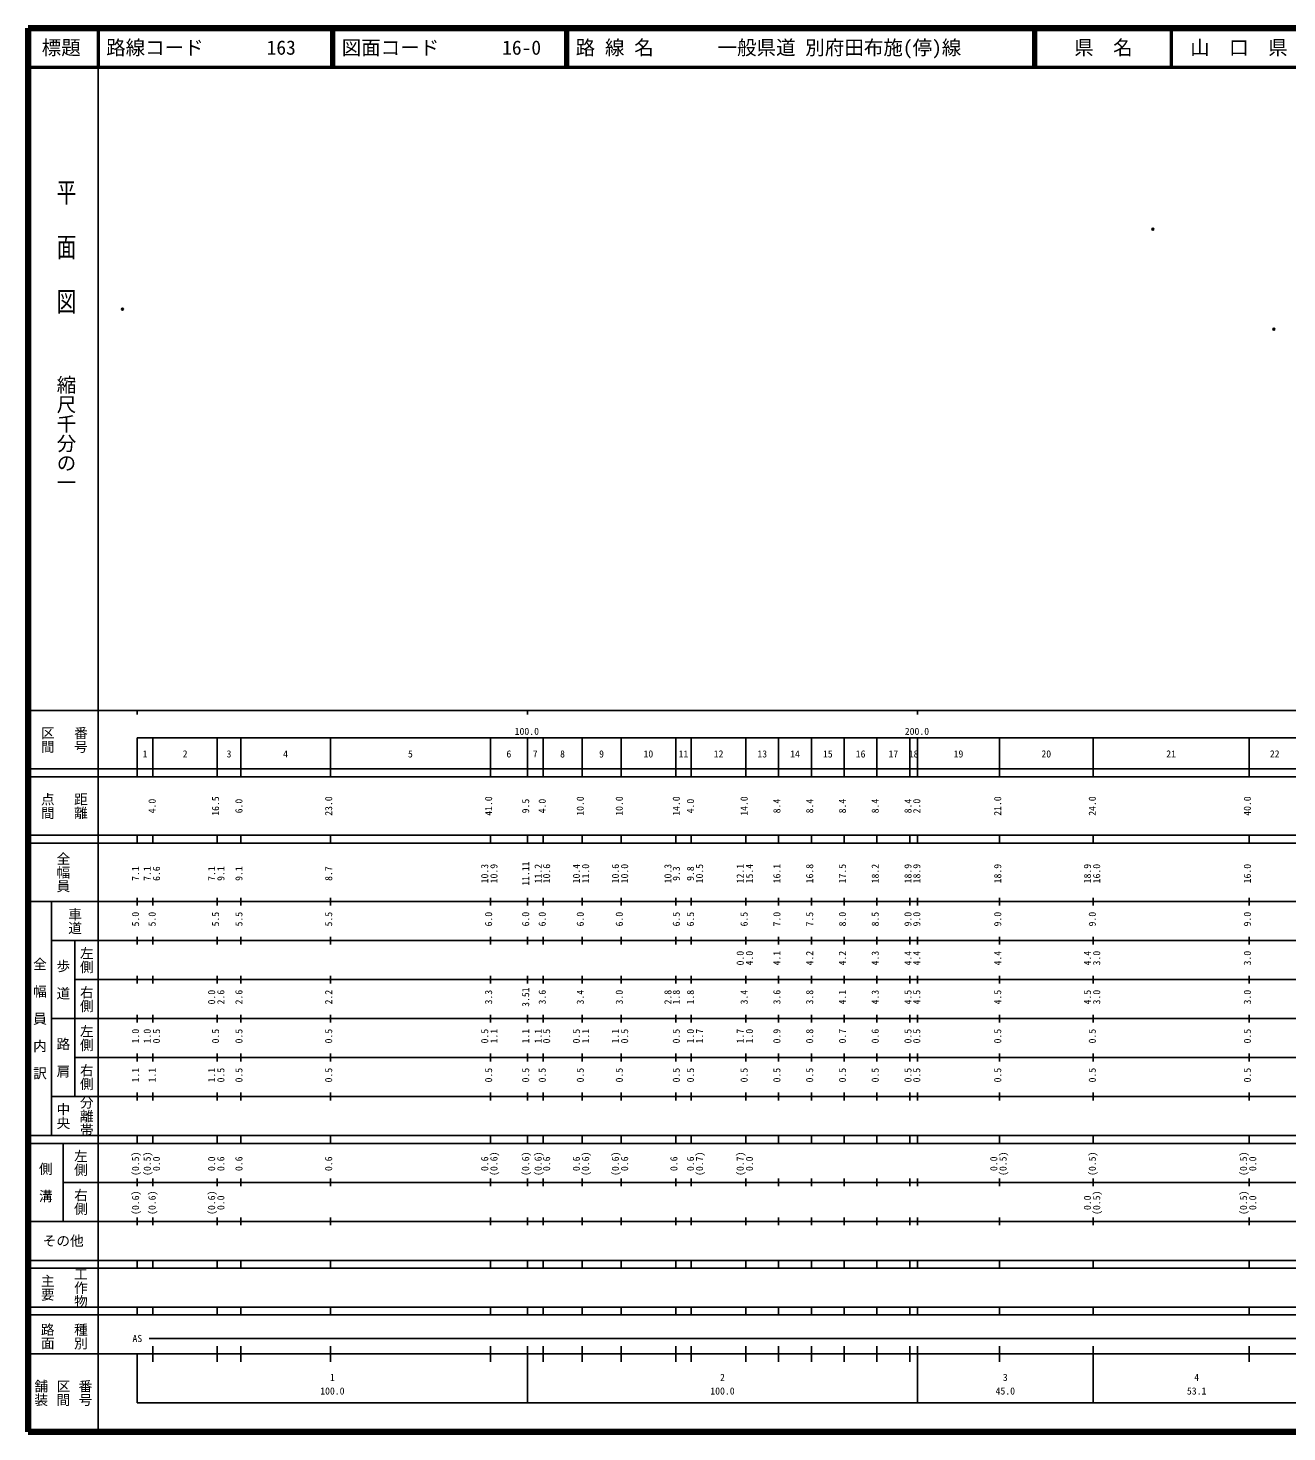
# Model space of a CAD drawing. Units: millimetres on the paper. Extents: x 40 to 680, y 20 to 380.
# Drawn here: x 40 to 362.7, y 20 to 380 of the extents above; entities that cross this region are included whole.
import ezdxf
from ezdxf.enums import TextEntityAlignment as Align

# ---------------------------------------------------------------- set-up
doc = ezdxf.new("R2010")
doc.units = ezdxf.units.MM
doc.header["$PDMODE"] = 32
doc.header["$PDSIZE"] = 0.5
doc.layers.add('M-OTRS', color=6, linetype='Continuous')
doc.layers.add('M-TTL-TXT', color=7, linetype='Continuous')
for name, color, linetype, lineweight in [('M-TTL', 2, 'Continuous', 140), ('M-TTL-BAND', 7, 'Continuous', 25), ('M-TTL-LINE', 7, 'Continuous', 50)]:
    doc.layers.add(name, color=color, linetype=linetype, lineweight=lineweight)
doc.styles.add('@ＭＳ ゴシック', font='')
doc.styles.add('ＭＳ ゴシック', font='')
doc.styles.get('@ＭＳ ゴシック').set_extended_font_data('@MS Gothic')
doc.styles.get('ＭＳ ゴシック').set_extended_font_data('MS Gothic')

msp = doc.modelspace()

# ---------------------------------------------------------------- linework, layer by layer
at = {"layer": 'M-OTRS'}
for p in [(328.327, 328.426), (64.18, 307.923), (359.34, 302.775)]:
    msp.add_point(p, dxfattribs=at)
at = {"layer": 'M-TTL'}
for p, q in [((40, 380), (40, 20)), ((680, 380), (40, 380)), ((40, 20), (680, 20))]:
    msp.add_line(p, q, dxfattribs=at)
at = {"layer": 'M-TTL-BAND'}
for p, q in [((58, 370), (58, 20)), ((40, 205), (579, 205)), ((68, 205), (68, 204)), ((168, 205), (168, 204)), ((268, 205), (268, 204)), ((68, 198), (579, 198)), ((68, 198), (68, 188)), ((72, 188), (72, 198)), ((88.5, 188), (88.5, 198)), ((94.5, 188), (94.5, 198)), ((117.5, 188), (117.5, 198)), ((158.5, 188), (158.5, 198)), ((168, 188), (168, 198)), ((172, 188), (172, 198)), ((182, 188), (182, 198)), ((192, 188), (192, 198)), ((206, 188), (206, 198)), ((210, 188), (210, 198)), ((224, 188), (224, 198)), ((232.4, 188), (232.4, 198)), ((240.8, 188), (240.8, 198)), ((249.2, 188), (249.2, 198)), ((257.6, 188), (257.6, 198)), ((266, 188), (266, 198)), ((268, 188), (268, 198)), ((289, 188), (289, 198)), ((313, 188), (313, 198)), ((353, 188), (353, 198)), ((40, 190), (579, 190)), ((40, 188), (579, 188)), ((40, 173), (579, 173)), ((68, 171), (68, 173)), ((72, 171), (72, 173)), ((88.5, 171), (88.5, 173)), ((94.5, 171), (94.5, 173)), ((117.5, 171), (117.5, 173)), ((158.5, 171), (158.5, 173)), ((168, 171), (168, 173)), ((172, 171), (172, 173)), ((182, 171), (182, 173)), ((192, 171), (192, 173)), ((206, 171), (206, 173)), ((210, 171), (210, 173)), ((224, 171), (224, 173)), ((232.4, 171), (232.4, 173)), ((240.8, 171), (240.8, 173)), ((249.2, 171), (249.2, 173)), ((257.6, 171), (257.6, 173)), ((266, 171), (266, 173)), ((268, 171), (268, 173)), ((289, 171), (289, 173)), ((313, 171), (313, 173)), ((353, 171), (353, 173)), ((40, 171), (579, 171)), ((40, 156), (579, 156)), ((46, 96), (46, 156)), ((68, 155), (68, 157)), ((72, 155), (72, 157)), ((88.5, 155), (88.5, 157)), ((94.5, 155), (94.5, 157)), ((117.5, 155), (117.5, 157)), ((158.5, 155), (158.5, 157)), ((168, 155), (168, 157)), ((172, 155), (172, 157)), ((182, 155), (182, 157)), ((192, 155), (192, 157)), ((206, 155), (206, 157)), ((210, 155), (210, 157)), ((224, 155), (224, 157)), ((232.4, 155), (232.4, 157)), ((240.8, 155), (240.8, 157)), ((249.2, 155), (249.2, 157)), ((257.6, 155), (257.6, 157)), ((266, 155), (266, 157)), ((268, 155), (268, 157)), ((289, 155), (289, 157)), ((313, 155), (313, 157)), ((353, 155), (353, 157)), ((46, 146), (579, 146)), ((52, 146), (52, 106)), ((68, 145), (68, 147)), ((72, 145), (72, 147)), ((88.5, 145), (88.5, 147)), ((94.5, 145), (94.5, 147)), ((117.5, 145), (117.5, 147)), ((158.5, 145), (158.5, 147)), ((168, 145), (168, 147)), ((172, 145), (172, 147)), ((182, 145), (182, 147)), ((192, 145), (192, 147)), ((206, 145), (206, 147)), ((210, 145), (210, 147)), ((224, 145), (224, 147)), ((232.4, 145), (232.4, 147)), ((240.8, 145), (240.8, 147)), ((249.2, 145), (249.2, 147)), ((257.6, 145), (257.6, 147)), ((266, 145), (266, 147)), ((268, 145), (268, 147)), ((289, 145), (289, 147)), ((313, 145), (313, 147)), ((353, 145), (353, 147)), ((68, 135), (68, 137)), ((72, 135), (72, 137)), ((88.5, 135), (88.5, 137)), ((94.5, 135), (94.5, 137)), ((117.5, 135), (117.5, 137)), ((158.5, 135), (158.5, 137)), ((168, 135), (168, 137)), ((172, 135), (172, 137)), ((182, 135), (182, 137)), ((192, 135), (192, 137)), ((206, 135), (206, 137)), ((210, 135), (210, 137)), ((224, 135), (224, 137)), ((232.4, 135), (232.4, 137)), ((240.8, 135), (240.8, 137)), ((249.2, 135), (249.2, 137)), ((257.6, 135), (257.6, 137)), ((266, 135), (266, 137)), ((268, 135), (268, 137)), ((289, 135), (289, 137)), ((313, 135), (313, 137)), ((353, 135), (353, 137)), ((52, 136), (579, 136)), ((46, 126), (579, 126)), ((68, 125), (68, 127)), ((72, 125), (72, 127)), ((88.5, 125), (88.5, 127)), ((94.5, 125), (94.5, 127)), ((117.5, 125), (117.5, 127)), ((158.5, 125), (158.5, 127)), ((168, 125), (168, 127)), ((172, 125), (172, 127)), ((182, 125), (182, 127)), ((192, 125), (192, 127)), ((206, 125), (206, 127)), ((210, 125), (210, 127)), ((224, 125), (224, 127)), ((232.4, 125), (232.4, 127)), ((240.8, 125), (240.8, 127)), ((249.2, 125), (249.2, 127)), ((257.6, 125), (257.6, 127)), ((266, 125), (266, 127)), ((268, 125), (268, 127)), ((289, 125), (289, 127)), ((313, 125), (313, 127)), ((353, 125), (353, 127)), ((52, 116), (579, 116)), ((68, 115), (68, 117)), ((72, 115), (72, 117)), ((88.5, 115), (88.5, 117)), ((94.5, 115), (94.5, 117)), ((117.5, 115), (117.5, 117)), ((158.5, 115), (158.5, 117)), ((168, 115), (168, 117)), ((172, 115), (172, 117)), ((182, 115), (182, 117)), ((192, 115), (192, 117)), ((206, 115), (206, 117)), ((210, 115), (210, 117)), ((224, 115), (224, 117)), ((232.4, 115), (232.4, 117)), ((240.8, 115), (240.8, 117)), ((249.2, 115), (249.2, 117)), ((257.6, 115), (257.6, 117)), ((266, 115), (266, 117)), ((268, 115), (268, 117)), ((289, 115), (289, 117)), ((313, 115), (313, 117)), ((353, 115), (353, 117)), ((46, 106), (579, 106)), ((68, 105), (68, 107)), ((72, 105), (72, 107)), ((88.5, 105), (88.5, 107)), ((94.5, 105), (94.5, 107)), ((117.5, 105), (117.5, 107)), ((158.5, 105), (158.5, 107)), ((168, 105), (168, 107)), ((172, 105), (172, 107)), ((182, 105), (182, 107)), ((192, 105), (192, 107)), ((206, 105), (206, 107)), ((210, 105), (210, 107)), ((224, 105), (224, 107)), ((232.4, 105), (232.4, 107)), ((240.8, 105), (240.8, 107)), ((249.2, 105), (249.2, 107)), ((257.6, 105), (257.6, 107)), ((266, 105), (266, 107)), ((268, 105), (268, 107)), ((289, 105), (289, 107)), ((313, 105), (313, 107)), ((353, 105), (353, 107)), ((40, 96), (579, 96)), ((40, 94), (579, 94)), ((49, 94), (49, 74)), ((68, 94), (68, 96)), ((72, 94), (72, 96)), ((88.5, 94), (88.5, 96)), ((94.5, 94), (94.5, 96)), ((117.5, 94), (117.5, 96)), ((158.5, 94), (158.5, 96)), ((168, 94), (168, 96)), ((172, 94), (172, 96)), ((182, 94), (182, 96)), ((192, 94), (192, 96)), ((206, 94), (206, 96)), ((210, 94), (210, 96)), ((224, 94), (224, 96)), ((232.4, 94), (232.4, 96)), ((240.8, 94), (240.8, 96)), ((249.2, 94), (249.2, 96)), ((257.6, 94), (257.6, 96)), ((266, 94), (266, 96)), ((268, 94), (268, 96)), ((289, 94), (289, 96)), ((313, 94), (313, 96)), ((353, 94), (353, 96)), ((49, 84), (579, 84)), ((68, 83), (68, 85)), ((72, 83), (72, 85)), ((88.5, 83), (88.5, 85)), ((94.5, 83), (94.5, 85)), ((117.5, 83), (117.5, 85)), ((158.5, 83), (158.5, 85)), ((168, 83), (168, 85)), ((172, 83), (172, 85)), ((182, 83), (182, 85)), ((192, 83), (192, 85)), ((206, 83), (206, 85)), ((210, 83), (210, 85)), ((224, 83), (224, 85)), ((232.4, 83), (232.4, 85)), ((240.8, 83), (240.8, 85)), ((249.2, 83), (249.2, 85)), ((257.6, 83), (257.6, 85)), ((266, 83), (266, 85)), ((268, 83), (268, 85)), ((289, 83), (289, 85)), ((313, 83), (313, 85)), ((353, 83), (353, 85)), ((40, 74), (579, 74)), ((68, 73), (68, 75)), ((72, 73), (72, 75)), ((88.5, 73), (88.5, 75)), ((94.5, 73), (94.5, 75)), ((117.5, 73), (117.5, 75)), ((158.5, 73), (158.5, 75)), ((168, 73), (168, 75)), ((172, 73), (172, 75)), ((182, 73), (182, 75)), ((192, 73), (192, 75)), ((206, 73), (206, 75)), ((210, 73), (210, 75)), ((224, 73), (224, 75)), ((232.4, 73), (232.4, 75)), ((240.8, 73), (240.8, 75)), ((249.2, 73), (249.2, 75)), ((257.6, 73), (257.6, 75)), ((266, 73), (266, 75)), ((268, 73), (268, 75)), ((289, 73), (289, 75)), ((313, 73), (313, 75)), ((353, 73), (353, 75)), ((40, 64), (579, 64)), ((40, 62), (579, 62)), ((68, 62), (68, 64)), ((72, 62), (72, 64)), ((88.5, 62), (88.5, 64)), ((94.5, 62), (94.5, 64)), ((117.5, 62), (117.5, 64)), ((158.5, 62), (158.5, 64)), ((168, 62), (168, 64)), ((172, 62), (172, 64)), ((182, 62), (182, 64)), ((192, 62), (192, 64)), ((206, 62), (206, 64)), ((210, 62), (210, 64)), ((224, 62), (224, 64)), ((232.4, 62), (232.4, 64)), ((240.8, 62), (240.8, 64)), ((249.2, 62), (249.2, 64)), ((257.6, 62), (257.6, 64)), ((266, 62), (266, 64)), ((268, 62), (268, 64)), ((289, 62), (289, 64)), ((313, 62), (313, 64)), ((353, 62), (353, 64)), ((40, 52), (579, 52)), ((68, 50), (68, 52)), ((72, 50), (72, 52)), ((88.5, 50), (88.5, 52)), ((94.5, 50), (94.5, 52)), ((117.5, 50), (117.5, 52)), ((158.5, 50), (158.5, 52)), ((168, 50), (168, 52)), ((172, 50), (172, 52)), ((182, 50), (182, 52)), ((192, 50), (192, 52)), ((206, 50), (206, 52)), ((210, 50), (210, 52)), ((224, 50), (224, 52)), ((232.4, 50), (232.4, 52)), ((240.8, 50), (240.8, 52)), ((249.2, 50), (249.2, 52)), ((257.6, 50), (257.6, 52)), ((266, 50), (266, 52)), ((268, 50), (268, 52)), ((289, 50), (289, 52)), ((313, 50), (313, 52)), ((353, 50), (353, 52)), ((40, 50), (579, 50)), ((71, 44), (569, 44)), ((40, 40), (579, 40)), ((68, 40), (68, 27.5)), ((72, 38), (72, 42)), ((88.5, 38), (88.5, 42)), ((94.5, 38), (94.5, 42)), ((117.5, 38), (117.5, 42)), ((158.5, 38), (158.5, 42)), ((168, 27.5), (168, 42)), ((172, 38), (172, 42)), ((182, 38), (182, 42)), ((192, 38), (192, 42)), ((206, 38), (206, 42)), ((210, 38), (210, 42)), ((224, 38), (224, 42)), ((232.4, 38), (232.4, 42)), ((240.8, 38), (240.8, 42)), ((249.2, 38), (249.2, 42)), ((257.6, 38), (257.6, 42)), ((266, 38), (266, 42)), ((268, 27.5), (268, 42)), ((289, 38), (289, 42)), ((313, 27.5), (313, 42)), ((353, 38), (353, 42)), ((68, 27.5), (579, 27.5))]:
    msp.add_line(p, q, dxfattribs=at)
at = {"layer": 'M-TTL-LINE'}
for p, q in [((58, 380), (58, 370)), ((117.75, 380), (117.75, 370)), ((118.25, 380), (118.25, 370)), ((177.75, 380), (177.75, 370)), ((178.25, 380), (178.25, 370)), ((297.75, 380), (297.75, 370)), ((298.25, 380), (298.25, 370)), ((333, 380), (333, 370)), ((40, 370), (680, 370))]:
    msp.add_line(p, q, dxfattribs=at)

# ---------------------------------------------------------------- texts
at = {"layer": 'M-TTL-BAND', "style": '@ＭＳ ゴシック', "width": 1.4}
msp.add_text('平  面  図', height=3.666, rotation=270, dxfattribs=at).set_placement((49.777, 306.475), align=Align.MIDDLE_RIGHT)
at = {"layer": 'M-TTL-BAND', "style": '@ＭＳ ゴシック'}
msp.add_text('縮尺千分の一', height=3.666, rotation=270, dxfattribs=at).set_placement((49.777, 261.03), align=Align.MIDDLE_RIGHT)
for s, p in [('区間', (45, 197.5)), ('番号', (53.5, 197.5)), ('点間', (45, 180.5)), ('距離', (53.5, 180.5)), ('全幅員', (49, 163.5)), ('車道', (52, 151)), ('左側', (55, 141)), ('全\u3000幅\u3000員\u3000内\u3000訳', (43, 126)), ('歩\u3000道', (49, 136)), ('右側', (55, 131)), ('左側', (55, 121)), ('路\u3000肩', (49, 116)), ('右側', (55, 111)), ('分離帯', (55, 101)), ('中央', (49, 101)), ('左側', (53.5, 89)), ('側\u3000溝', (44.5, 84)), ('右側', (53.5, 79)), ('工作物', (53.5, 57)), ('主要', (45, 57)), ('路面', (45, 44.5)), ('種別', (53.5, 44.5)), ('舗装', (43.333, 30)), ('区間', (49, 30)), ('番号', (54.667, 30))]:
    msp.add_text(s, height=2.566, rotation=270, dxfattribs=at).set_placement(p, align=Align.MIDDLE_CENTER)
at = {"layer": 'M-TTL-BAND', "style": 'ＭＳ ゴシック'}
for s, p in [('100.0', (167.844, 198.195)), ('200.0', (267.844, 198.195)), ('1', (70, 192.405)), ('2', (80.25, 192.405)), ('3', (91.5, 192.405)), ('4', (106, 192.405)), ('5', (138, 192.405)), ('6', (163.25, 192.405)), ('7', (170, 192.405)), ('8', (177, 192.405)), ('9', (187, 192.405)), ('10', (199, 192.405)), ('11', (208, 192.405)), ('12', (217, 192.405)), ('13', (228.2, 192.405)), ('14', (236.6, 192.405)), ('15', (245, 192.405)), ('16', (253.4, 192.405)), ('17', (261.8, 192.405)), ('18', (267, 192.405)), ('19', (278.5, 192.405)), ('20', (301, 192.405)), ('21', (333, 192.405)), ('22', (359.55, 192.405)), ('AS', (68, 42.5)), ('1', (118, 32.523)), ('2', (218, 32.523)), ('3', (290.5, 32.523)), ('4', (339.55, 32.523)), ('100.0', (118, 29.033)), ('100.0', (218, 29.033)), ('45.0', (290.5, 29.033)), ('53.1', (339.55, 29.033))]:
    msp.add_text(s, height=1.833, dxfattribs=at).set_placement(p, align=Align.BOTTOM_CENTER)
for s, p in [('4.0', (73.25, 180.5)), ('16.5', (89.5, 180.5)), ('6.0', (95.5, 180.5)), ('23.0', (118.5, 180.5)), ('41.0', (159.5, 180.5)), ('9.5', (169, 180.5)), ('4.0', (173.25, 180.5)), ('10.0', (183, 180.5)), ('10.0', (193, 180.5)), ('14.0', (207.614, 180.5)), ('4.0', (211.25, 180.5)), ('14.0', (225, 180.5)), ('8.4', (233.4, 180.5)), ('8.4', (241.8, 180.5)), ('8.4', (250.2, 180.5)), ('8.4', (258.6, 180.5)), ('8.4', (267, 180.5)), ('2.0', (269.25, 180.5)), ('21.0', (290, 180.5)), ('24.0', (314.25, 180.5)), ('40.0', (354, 180.5)), ('11.11', (169, 163.174)), ('7.1', (69, 163.174)), ('7.1', (72, 163.174)), ('6.6', (74.37, 163.174)), ('7.1', (88.5, 163.174)), ('9.1', (90.87, 163.174)), ('9.1', (95.5, 163.174)), ('8.7', (118.5, 163.174)), ('10.3', (158.5, 163.174)), ('10.9', (160.87, 163.174)), ('11.2', (172.21, 163.174)), ('10.6', (174.37, 163.174)), ('10.4', (182, 163.174)), ('11.0', (184.37, 163.174)), ('10.6', (192, 163.174)), ('10.0', (194.37, 163.174)), ('10.3', (205.471, 163.174)), ('9.3', (207.614, 163.174)), ('9.8', (211.25, 163.174)), ('10.5', (213.57, 163.174)), ('12.1', (224, 163.174)), ('15.4', (226.37, 163.174)), ('16.1', (233.4, 163.174)), ('16.8', (241.8, 163.174)), ('17.5', (250.2, 163.174)), ('18.2', (258.6, 163.174)), ('18.9', (267, 163.174)), ('18.9', (269.25, 163.174)), ('18.9', (290, 163.174)), ('18.9', (313, 163.174)), ('16.0', (315.37, 163.174)), ('16.0', (354, 163.174)), ('5.0', (69, 151.5)), ('5.0', (73.25, 151.5)), ('5.5', (89.5, 151.5)), ('5.5', (95.5, 151.5)), ('5.5', (118.5, 151.5)), ('6.0', (159.5, 151.5)), ('6.0', (169, 151.5)), ('6.0', (173.25, 151.5)), ('6.0', (183, 151.5)), ('6.0', (193, 151.5)), ('6.5', (207.614, 151.5)), ('6.5', (211.25, 151.5)), ('6.5', (225, 151.5)), ('7.0', (233.4, 151.5)), ('7.5', (241.8, 151.5)), ('8.0', (250.2, 151.5)), ('8.5', (258.6, 151.5)), ('9.0', (267, 151.5)), ('9.0', (269.25, 151.5)), ('9.0', (290, 151.5)), ('9.0', (314.25, 151.5)), ('9.0', (354, 151.5)), ('0.0', (224, 141.5)), ('4.0', (226.37, 141.5)), ('4.1', (233.4, 141.5)), ('4.2', (241.8, 141.5)), ('4.2', (250.2, 141.5)), ('4.3', (258.6, 141.5)), ('4.4', (267, 141.5)), ('4.4', (269.25, 141.5)), ('4.4', (290, 141.5)), ('4.4', (313, 141.5)), ('3.0', (315.37, 141.5)), ('3.0', (354, 141.5)), ('0.0', (88.5, 131.5)), ('2.6', (90.87, 131.5)), ('2.6', (95.5, 131.5)), ('2.2', (118.5, 131.5)), ('3.3', (159.5, 131.5)), ('3.51', (169, 131.5)), ('3.6', (173.25, 131.5)), ('3.4', (183, 131.5)), ('3.0', (193, 131.5)), ('2.8', (205.471, 131.5)), ('1.8', (207.614, 131.5)), ('1.8', (211.25, 131.5)), ('3.4', (225, 131.5)), ('3.6', (233.4, 131.5)), ('3.8', (241.8, 131.5)), ('4.1', (250.2, 131.5)), ('4.3', (258.6, 131.5)), ('4.5', (267, 131.5)), ('4.5', (269.25, 131.5)), ('4.5', (290, 131.5)), ('4.5', (313, 131.5)), ('3.0', (315.37, 131.5)), ('3.0', (354, 131.5)), ('1.0', (69, 121.5)), ('1.0', (72, 121.5)), ('0.5', (74.37, 121.5)), ('0.5', (89.5, 121.5)), ('0.5', (95.5, 121.5)), ('0.5', (118.5, 121.5)), ('0.5', (158.5, 121.5)), ('1.1', (160.87, 121.5)), ('1.1', (169, 121.5)), ('1.1', (172.21, 121.5)), ('0.5', (174.37, 121.5)), ('0.5', (182, 121.5)), ('1.1', (184.37, 121.5)), ('1.1', (192, 121.5)), ('0.5', (194.37, 121.5)), ('0.5', (207.614, 121.5)), ('1.0', (211.25, 121.5)), ('1.7', (213.57, 121.5)), ('1.7', (224, 121.5)), ('1.0', (226.37, 121.5)), ('0.9', (233.4, 121.5)), ('0.8', (241.8, 121.5)), ('0.7', (250.2, 121.5)), ('0.6', (258.6, 121.5)), ('0.5', (267, 121.5)), ('0.5', (269.25, 121.5)), ('0.5', (290, 121.5)), ('0.5', (314.25, 121.5)), ('0.5', (354, 121.5)), ('1.1', (69, 111.5)), ('1.1', (73.25, 111.5)), ('1.1', (88.5, 111.5)), ('0.5', (90.87, 111.5)), ('0.5', (95.5, 111.5)), ('0.5', (118.5, 111.5)), ('0.5', (159.5, 111.5)), ('0.5', (169, 111.5)), ('0.5', (173.25, 111.5)), ('0.5', (183, 111.5)), ('0.5', (193, 111.5)), ('0.5', (207.614, 111.5)), ('0.5', (211.25, 111.5)), ('0.5', (225, 111.5)), ('0.5', (233.4, 111.5)), ('0.5', (241.8, 111.5)), ('0.5', (250.2, 111.5)), ('0.5', (258.6, 111.5)), ('0.5', (267, 111.5)), ('0.5', (269.25, 111.5)), ('0.5', (290, 111.5)), ('0.5', (314.25, 111.5)), ('0.5', (354, 111.5)), ('(0.5)', (69, 88.764)), ('(0.5)', (72, 88.764)), ('0.0', (74.37, 88.764)), ('0.0', (88.5, 88.764)), ('0.6', (90.87, 88.764)), ('0.6', (95.5, 88.764)), ('0.6', (118.5, 88.764)), ('0.6', (158.5, 88.764)), ('(0.6)', (160.87, 88.764)), ('(0.6)', (169, 88.764)), ('(0.6)', (172.21, 88.764)), ('0.6', (174.37, 88.764)), ('0.6', (182, 88.764)), ('(0.6)', (184.37, 88.764)), ('(0.6)', (192, 88.764)), ('0.6', (194.37, 88.764)), ('0.6', (207, 88.764)), ('0.6', (211.25, 88.764)), ('(0.7)', (213.57, 88.764)), ('(0.7)', (224, 88.764)), ('0.0', (226.37, 88.764)), ('0.0', (289, 88.764)), ('(0.5)', (291.37, 88.764)), ('(0.5)', (314.25, 88.764)), ('(0.5)', (353, 88.764)), ('0.0', (355.37, 88.764)), ('(0.6)', (69, 78.764)), ('(0.6)', (73.25, 78.764)), ('(0.6)', (88.5, 78.764)), ('0.0', (90.87, 78.764)), ('0.0', (313, 78.764)), ('(0.5)', (315.37, 78.764)), ('(0.5)', (353, 78.764)), ('0.0', (355.37, 78.764))]:
    msp.add_text(s, height=1.833, rotation=90, dxfattribs=at).set_placement(p, align=Align.BOTTOM_CENTER)
msp.add_text('その他', height=2.566, dxfattribs=at).set_placement((49, 69), align=Align.MIDDLE_CENTER)
at = {"layer": 'M-TTL-TXT', "style": 'ＭＳ ゴシック'}
for s, p in [('標題', (48.5, 375)), ('県\u3000名', (315.625, 375)), ('山\u3000口\u3000県', (350.375, 375))]:
    msp.add_text(s, height=3.666, dxfattribs=at).set_placement(p, align=Align.MIDDLE_CENTER)
for s, p in [('路線コード', (60, 375)), ('163', (101.142, 375)), ('図面コード', (120.38, 375)), ('16-0', (161.521, 375)), ('路 線 名', (180.38, 375)), ('一般県道 別府田布施(停)線', (216.734, 375))]:
    msp.add_text(s, height=3.666, dxfattribs=at).set_placement(p, align=Align.MIDDLE_LEFT)

doc.saveas('drawing.dxf')
